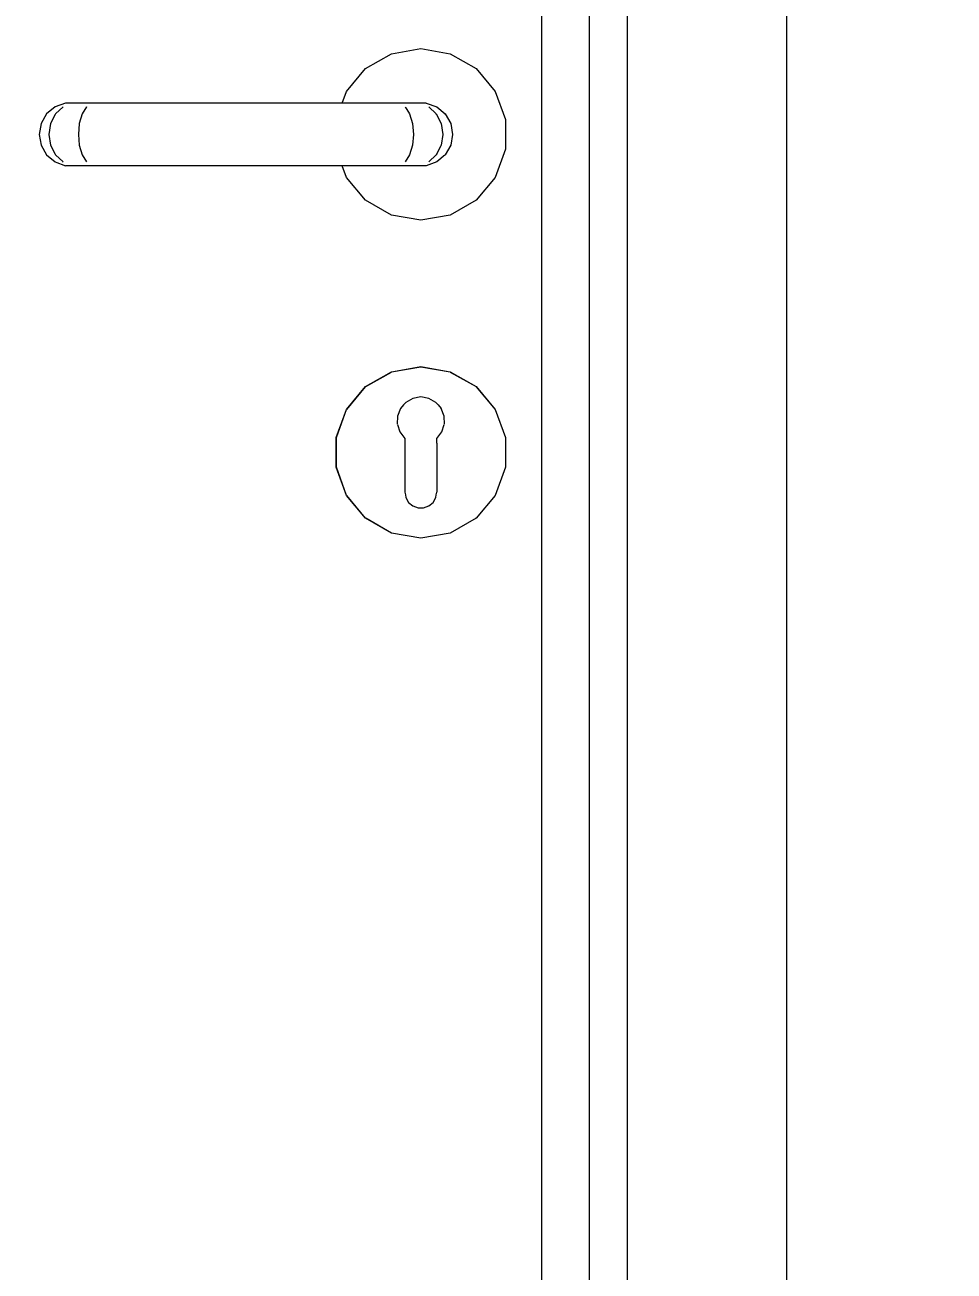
# Model space of a CAD drawing. Header units: millimetres. Extents: x -15634 to 67596, y -3027 to 55843.
# Drawn here: x 31941.9 to 32234, y 41838.2 to 42230 of the extents above; entities that cross this region are included whole.
import ezdxf

# ---------------------------------------------------------------- set-up
doc = ezdxf.new("R2010")
doc.units = ezdxf.units.MM
doc.header["$MEASUREMENT"] = 0
doc.set_wipeout_variables(frame=1)
doc.linetypes.add('Wipeout_Contour', pattern=[1000, 0, -1000])
doc.layers.add('Dimensioning - General', color=7, linetype='Continuous')
doc.layers.add('Structural - Bearing', color=7, linetype='Continuous')
for name, color, linetype, lineweight, true_color in [('Dimensioning - General_Pen_No__61', 7, 'Continuous', 20, 0x6a6a6a), ('Dimensioning - General_Pen_No__88', 7, 'Continuous', 20, 0xfd4435), ('Structural - Bearing_Pen_No__82', 7, 'Continuous', 20, 0xaaaaaa)]:
    doc.layers.add(name, color=color, linetype=linetype, lineweight=lineweight, true_color=true_color)
doc.styles.add('GENERATED_STYLE_6', font='calibril.ttf')
doc.dimstyles.new('GENERATED_STYLE__3', dxfattribs={"dimtxt": 195.999997, "dimasz": 106.4, "dimexe": 0.18, "dimexo": 0.0625, "dimgap": 0.09, "dimtad": 1, "dimdec": 0, "dimlfac": 0.1, "dimzin": 0, "dimdsep": 46, "dimtxsty": 'GENERATED_STYLE_6', "dimblk": 'ARROWHEAD_2', "dimblk1": 'ARROWHEAD_2', "dimblk2": 'ARROWHEAD_2', "dimcen": 0.09, "dimse1": 1, "dimse2": 1, "dimclrd": 256, "dimclre": 256, "dimclrt": 256, "dimadec": 0, "dimazin": 0, "dimtfac": 1, "dimtdec": 4, "dimtmove": 0, "dimatfit": 3, "dimfxl": 1, "dimtolj": 1, "dimtzin": 0, "dimarcsym": 0})

# ---------------------------------------------------------------- blocks, each defined once
blk = doc.blocks.new('*D159')
at = {"layer": 'Dimensioning - General_Pen_No__61', "color": 251, "linetype": 'Continuous', "lineweight": 20, "true_color": 0x6a6a6a, "transparency": 16777216}
for p, q in [((34964.93, 43836.02), (35104.93, 43755.19)), ((35139.93, 43795.6), (34929.93, 43795.6)), ((35034.93, 41095.6), (35034.93, 43795.6)), ((34964.93, 41136.02), (35104.93, 41055.19)), ((35139.93, 41095.6), (34929.93, 41095.6))]:
    blk.add_line(p, q, dxfattribs=at)
at = {"layer": 'Dimensioning - General_Pen_No__88', "color": 20, "lineweight": 20, "true_color": 0xfd4435, "transparency": 16777216, "char_height": 196, "attachment_point": 7, "rotation": 90, "style": 'GENERATED_STYLE_6'}
for s, insert in [('\\A1;{\\pql;\\fCalibri Light|b0|i0|c0|p34;20}', (34995.73, 43437.36)), ('\\A1;{\\pql;\\fCalibri Light|b0|i0|c0|p34;270}', (34995.73, 42207.27))]:
    blk.add_mtext(s, dxfattribs=dict(at, insert=insert))
blk = doc.blocks.new('ARROWHEAD_2')
at = {"color": 0, "linetype": 'Continuous', "lineweight": 0}
for p, q in [((-0.3781, -0.655), (0.3781, 0.655)), ((0, 0), (-1, 0))]:
    blk.add_line(p, q, dxfattribs=at)
blk = doc.blocks.new('*D207')
at = {"layer": 'Dimensioning - General_Pen_No__61', "color": 251, "linetype": 'Continuous', "lineweight": 20, "true_color": 0x6a6a6a, "transparency": 16777216}
for p, q in [((35514.93, 43836.02), (35654.93, 43755.19)), ((35689.93, 43795.6), (35479.93, 43795.6)), ((35584.93, 41095.6), (35584.93, 43795.6)), ((35514.93, 41136.02), (35654.93, 41055.19)), ((35689.93, 41095.6), (35479.93, 41095.6))]:
    blk.add_line(p, q, dxfattribs=at)
at = {"layer": 'Dimensioning - General_Pen_No__88', "color": 20, "lineweight": 20, "true_color": 0xfd4435, "transparency": 16777216, "char_height": 196, "attachment_point": 7, "rotation": 90, "style": 'GENERATED_STYLE_6'}
for s, insert in [('\\A1;{\\pql;\\fCalibri Light|b0|i0|c0|p34;20}', (35545.73, 43437.36)), ('\\A1;{\\pql;\\fCalibri Light|b0|i0|c0|p34;270}', (35545.73, 42207.27))]:
    blk.add_mtext(s, dxfattribs=dict(at, insert=insert))
blk = doc.blocks.new('*D230')
at = {"layer": 'Dimensioning - General_Pen_No__61', "color": 251, "linetype": 'Continuous', "lineweight": 20, "true_color": 0x6a6a6a, "transparency": 16777216}
for p, q in [((36064.93, 44036.02), (36204.93, 43955.19)), ((36239.93, 43995.6), (36029.93, 43995.6)), ((36134.93, 41095.6), (36134.93, 43995.6)), ((36064.93, 41136.02), (36204.93, 41055.19)), ((36239.93, 41095.6), (36029.93, 41095.6))]:
    blk.add_line(p, q, dxfattribs=at)
at = {"layer": 'Dimensioning - General_Pen_No__88', "color": 20, "lineweight": 20, "true_color": 0xfd4435, "transparency": 16777216, "insert": (36095.73, 42307.27), "char_height": 196, "attachment_point": 7, "rotation": 90, "style": 'GENERATED_STYLE_6'}
blk.add_mtext('\\A1;{\\pql;\\fCalibri Light|b0|i0|c0|p34;290}', dxfattribs=at)

msp = doc.modelspace()

# ---------------------------------------------------------------- wipeouts: each hides what was drawn before it
at = {"color": 254, "linetype": 'Wipeout_Contour', "lineweight": 0, "ltscale": 212276.197209}
msp.add_wipeout([(32119.37, 41195.6), (32131.37, 41195.6), (32131.37, 43282.6), (32119.37, 43270.6)], dxfattribs=at).dxf.layer = 'Structural - Bearing'
at = {"color": 254, "linetype": 'Wipeout_Contour', "lineweight": 0, "ltscale": 1430965.669737746}
msp.add_wipeout([(32042.98, 42209.1), (32041.66, 42205.45), (32068.1, 42205.45), (32071.37, 42204.26), (32074.03, 42202.03), (32075.76, 42199.02), (32076.37, 42195.6), (32075.76, 42192.18), (32074.03, 42189.18), (32071.37, 42186.94), (32068.1, 42185.76), (32041.66, 42185.76), (32042.98, 42182.1), (32049.01, 42174.92), (32057.13, 42170.23), (32066.37, 42168.6), (32075.6, 42170.23), (32083.72, 42174.92), (32089.75, 42182.1), (32092.96, 42190.92), (32092.96, 42200.29), (32089.75, 42209.1), (32083.72, 42216.29), (32075.6, 42220.98), (32066.37, 42222.6), (32057.13, 42220.98), (32049.01, 42216.29)], dxfattribs=at).dxf.layer = 'Structural - Bearing'
at = {"color": 254, "linetype": 'Wipeout_Contour', "lineweight": 0, "ltscale": 370468.582258}
msp.add_wipeout([(32059.95, 42109.39), (32060.93, 42110.53), (32057.17, 42120.88), (32049.08, 42116.21), (32059, 42104.39), (32058.98, 42104.44), (32059.04, 42107)], dxfattribs=at).dxf.layer = 'Structural - Bearing'
at = {"color": 254, "linetype": 'Wipeout_Contour', "lineweight": 0, "ltscale": 264501.407931}
msp.add_wipeout([(32057.17, 42070.33), (32061.51, 42082.27), (32061.37, 42083.1), (32061.37, 42089.65), (32049.08, 42075)], dxfattribs=at).dxf.layer = 'Structural - Bearing'

# ---------------------------------------------------------------- next in the draw order: linework, layer by layer
at = {"layer": 'Structural - Bearing_Pen_No__82', "color": 253, "linetype": 'Continuous', "lineweight": 20, "true_color": 0xaaaaaa}
for p, q in [((32049.01, 42216.29), (32057.13, 42220.98)), ((32057.13, 42220.98), (32066.37, 42222.6)), ((32066.37, 42222.6), (32075.6, 42220.98)), ((32075.6, 42220.98), (32083.72, 42216.29)), ((32042.98, 42209.1), (32049.01, 42216.29)), ((32083.72, 42216.29), (32089.75, 42209.1)), ((32089.75, 42209.1), (32092.96, 42200.29)), ((32092.96, 42200.29), (32092.96, 42190.92)), ((32092.96, 42190.92), (32089.75, 42182.1)), ((32049.01, 42174.92), (32042.98, 42182.1)), ((32089.75, 42182.1), (32083.72, 42174.92)), ((32057.13, 42170.23), (32049.01, 42174.92)), ((32083.72, 42174.92), (32075.6, 42170.23)), ((32066.37, 42168.6), (32057.13, 42170.23)), ((32075.6, 42170.23), (32066.37, 42168.6))]:
    msp.add_line(p, q, dxfattribs=at)

# ---------------------------------------------------------------- next in the draw order: wipeouts: each hides what was drawn before it
at = {"color": 254, "linetype": 'Wipeout_Contour', "lineweight": 0, "ltscale": 212401.06671}
msp.add_wipeout([(32181.37, 41195.6), (32181.37, 43332.6), (32131.37, 43282.6), (32131.37, 41195.6)], dxfattribs=at).dxf.layer = 'Structural - Bearing'
at = {"color": 254, "linetype": 'Wipeout_Contour', "lineweight": 0, "ltscale": 212209.784393}
msp.add_wipeout([(32104.37, 43255.6), (32104.37, 41195.6), (32119.37, 41195.6), (32119.37, 43255.6)], dxfattribs=at).dxf.layer = 'Structural - Bearing'
at = {"color": 254, "linetype": 'Wipeout_Contour', "lineweight": 0, "ltscale": 212024.277283}
msp.add_wipeout([(32065.91, 42205.45), (32068.84, 42204.26), (32071.37, 42204.26), (32068.1, 42205.45)], dxfattribs=at).dxf.layer = 'Structural - Bearing'
at = {"color": 254, "linetype": 'Wipeout_Contour', "lineweight": 0, "ltscale": 212003.861927}
msp.add_wipeout([(32073.32, 42195.6), (32072.78, 42192.18), (32075.76, 42192.18), (32076.37, 42195.6)], dxfattribs=at).dxf.layer = 'Structural - Bearing'
at = {"color": 254, "linetype": 'Wipeout_Contour', "lineweight": 0, "ltscale": 317511.285546}
msp.add_wipeout([(32059.79, 42102.02), (32059, 42104.39), (32049.08, 42116.21), (32043.07, 42109.05), (32061.37, 42098.49), (32061.37, 42100)], dxfattribs=at).dxf.layer = 'Structural - Bearing'
at = {"color": 254, "linetype": 'Wipeout_Contour', "lineweight": 0, "ltscale": 211606.33702}
msp.add_wipeout([(32061.37, 42089.65), (32061.37, 42092.72), (32043.07, 42082.15), (32049.08, 42075)], dxfattribs=at).dxf.layer = 'Structural - Bearing'

# ---------------------------------------------------------------- next in the draw order: linework, layer by layer
at = {"layer": 'Structural - Bearing_Pen_No__82', "color": 253, "linetype": 'Continuous', "lineweight": 20, "true_color": 0xaaaaaa}
for p, q in [((32181.37, 43332.6), (32181.37, 41195.6)), ((32131.37, 41195.6), (32131.37, 43282.6)), ((32119.37, 41195.6), (32119.37, 43270.6)), ((32104.37, 41195.6), (32104.37, 43255.6))]:
    msp.add_line(p, q, dxfattribs=at)

# ---------------------------------------------------------------- next in the draw order: wipeouts: each hides what was drawn before it
at = {"color": 254, "linetype": 'Wipeout_Contour', "lineweight": 0, "ltscale": 212025.623128}
msp.add_wipeout([(32068.84, 42204.26), (32071.23, 42202.03), (32074.03, 42202.03), (32071.37, 42204.26)], dxfattribs=at).dxf.layer = 'Structural - Bearing'
at = {"color": 254, "linetype": 'Wipeout_Contour', "lineweight": 0, "ltscale": 211990.955727}
msp.add_wipeout([(32072.78, 42192.18), (32071.23, 42189.18), (32074.03, 42189.18), (32075.76, 42192.18)], dxfattribs=at).dxf.layer = 'Structural - Bearing'
at = {"color": 254, "linetype": 'Wipeout_Contour', "lineweight": 0, "ltscale": 211712.122905}
msp.add_wipeout([(32049.01, 42116.29), (32049.08, 42116.21), (32057.17, 42120.88), (32057.13, 42120.98)], dxfattribs=at).dxf.layer = 'Structural - Bearing'

# ---------------------------------------------------------------- next in the draw order: wipeouts: each hides what was drawn before it
at = {"color": 254, "linetype": 'Wipeout_Contour', "lineweight": 0, "ltscale": 212013.28208}
msp.add_wipeout([(32059.77, 42205.45), (32061.46, 42204.26), (32068.84, 42204.26), (32065.91, 42205.45)], dxfattribs=at).dxf.layer = 'Structural - Bearing'
at = {"color": 254, "linetype": 'Wipeout_Contour', "lineweight": 0, "ltscale": 212022.316759}
msp.add_wipeout([(32071.23, 42202.03), (32072.78, 42199.02), (32075.76, 42199.02), (32074.03, 42202.03)], dxfattribs=at).dxf.layer = 'Structural - Bearing'
at = {"color": 254, "linetype": 'Wipeout_Contour', "lineweight": 0, "ltscale": 211977.574131}
msp.add_wipeout([(32068.84, 42186.94), (32071.37, 42186.94), (32074.03, 42189.18), (32071.23, 42189.18)], dxfattribs=at).dxf.layer = 'Structural - Bearing'
at = {"color": 254, "linetype": 'Wipeout_Contour', "lineweight": 0, "ltscale": 317585.785523}
msp.add_wipeout([(32061.62, 42111.33), (32063.85, 42112.59), (32066.37, 42113.03), (32066.37, 42122.5), (32057.17, 42120.88), (32060.93, 42110.53)], dxfattribs=at).dxf.layer = 'Structural - Bearing'

# ---------------------------------------------------------------- next in the draw order: wipeouts: each hides what was drawn before it
at = {"color": 254, "linetype": 'Wipeout_Contour', "lineweight": 0, "ltscale": 212012.883698}
msp.add_wipeout([(32068.84, 42204.26), (32061.46, 42204.26), (32062.83, 42202.03), (32071.23, 42202.03)], dxfattribs=at).dxf.layer = 'Structural - Bearing'
at = {"color": 254, "linetype": 'Wipeout_Contour', "lineweight": 0, "ltscale": 212014.753366}
msp.add_wipeout([(32075.76, 42199.02), (32072.78, 42199.02), (32073.32, 42195.6), (32076.37, 42195.6)], dxfattribs=at).dxf.layer = 'Structural - Bearing'
at = {"color": 254, "linetype": 'Wipeout_Contour', "lineweight": 0, "ltscale": 211965.334632}
msp.add_wipeout([(32068.84, 42186.94), (32065.91, 42185.76), (32068.1, 42185.76), (32071.37, 42186.94)], dxfattribs=at).dxf.layer = 'Structural - Bearing'
at = {"color": 254, "linetype": 'Wipeout_Contour', "lineweight": 0, "ltscale": 211743.140727}
msp.add_wipeout([(32057.13, 42120.98), (32057.17, 42120.88), (32066.37, 42122.5), (32066.37, 42122.6)], dxfattribs=at).dxf.layer = 'Structural - Bearing'
at = {"color": 254, "linetype": 'Wipeout_Contour', "lineweight": 0, "ltscale": 211651.811194}
msp.add_wipeout([(32061.37, 42096.49), (32061.37, 42098.49), (32043.07, 42109.05), (32039.88, 42100.28)], dxfattribs=at).dxf.layer = 'Structural - Bearing'

# ---------------------------------------------------------------- next in the draw order: linework, layer by layer
at = {"layer": 'Structural - Bearing_Pen_No__82', "color": 253, "linetype": 'Continuous', "lineweight": 20, "true_color": 0xaaaaaa}
for p, q in [((32068.1, 42205.45), (32065.91, 42205.45)), ((32068.1, 42205.45), (32071.37, 42204.26)), ((32075.76, 42199.02), (32076.37, 42195.6)), ((32076.37, 42195.6), (32075.76, 42192.18))]:
    msp.add_line(p, q, dxfattribs=at)

# ---------------------------------------------------------------- next in the draw order: wipeouts: each hides what was drawn before it
at = {"color": 254, "linetype": 'Wipeout_Contour', "lineweight": 0, "ltscale": 211994.444401}
msp.add_wipeout([(32059.77, 42205.45), (32051.6, 42205.45), (32052.03, 42204.26), (32061.46, 42204.26)], dxfattribs=at).dxf.layer = 'Structural - Bearing'
at = {"color": 254, "linetype": 'Wipeout_Contour', "lineweight": 0, "ltscale": 212008.278903}
msp.add_wipeout([(32071.23, 42202.03), (32062.83, 42202.03), (32063.73, 42199.02), (32072.78, 42199.02)], dxfattribs=at).dxf.layer = 'Structural - Bearing'
at = {"color": 254, "linetype": 'Wipeout_Contour', "lineweight": 0, "ltscale": 211989.127383}
msp.add_wipeout([(32064.04, 42195.6), (32063.73, 42192.18), (32072.78, 42192.18), (32073.32, 42195.6)], dxfattribs=at).dxf.layer = 'Structural - Bearing'
at = {"color": 254, "linetype": 'Wipeout_Contour', "lineweight": 0, "ltscale": 317613.069398}
msp.add_wipeout([(32068.89, 42112.59), (32071.11, 42111.33), (32071.8, 42110.53), (32075.57, 42120.88), (32066.37, 42122.5), (32066.37, 42113.03)], dxfattribs=at).dxf.layer = 'Structural - Bearing'
at = {"color": 254, "linetype": 'Wipeout_Contour', "lineweight": 0, "ltscale": 211676.159175}
msp.add_wipeout([(32042.98, 42109.1), (32043.07, 42109.05), (32049.08, 42116.21), (32049.01, 42116.29)], dxfattribs=at).dxf.layer = 'Structural - Bearing'
at = {"color": 254, "linetype": 'Wipeout_Contour', "lineweight": 0, "ltscale": 211617.834666}
msp.add_wipeout([(32061.37, 42092.72), (32061.37, 42094.72), (32039.88, 42090.93), (32043.07, 42082.15)], dxfattribs=at).dxf.layer = 'Structural - Bearing'

# ---------------------------------------------------------------- next in the draw order: linework, layer by layer
at = {"layer": 'Structural - Bearing_Pen_No__82', "color": 253, "linetype": 'Continuous', "lineweight": 20, "true_color": 0xaaaaaa}
for p, q in [((32068.84, 42204.26), (32071.23, 42202.03)), ((32071.37, 42204.26), (32074.03, 42202.03)), ((32049.01, 42116.29), (32057.13, 42120.98))]:
    msp.add_line(p, q, dxfattribs=at)

# ---------------------------------------------------------------- next in the draw order: wipeouts: each hides what was drawn before it
at = {"color": 254, "linetype": 'Wipeout_Contour', "lineweight": 0, "ltscale": 211991.304046}
msp.add_wipeout([(32061.46, 42204.26), (32052.03, 42204.26), (32052.38, 42202.03), (32062.83, 42202.03)], dxfattribs=at).dxf.layer = 'Structural - Bearing'
at = {"color": 254, "linetype": 'Wipeout_Contour', "lineweight": 0, "ltscale": 212000.019572}
msp.add_wipeout([(32072.78, 42199.02), (32063.73, 42199.02), (32064.04, 42195.6), (32073.32, 42195.6)], dxfattribs=at).dxf.layer = 'Structural - Bearing'
at = {"color": 254, "linetype": 'Wipeout_Contour', "lineweight": 0, "ltscale": 211976.915812}
msp.add_wipeout([(32063.73, 42192.18), (32062.83, 42189.18), (32071.23, 42189.18), (32072.78, 42192.18)], dxfattribs=at).dxf.layer = 'Structural - Bearing'
at = {"color": 254, "linetype": 'Wipeout_Contour', "lineweight": 0, "ltscale": 211765.478515}
msp.add_wipeout([(32066.37, 42122.6), (32066.37, 42122.5), (32075.57, 42120.88), (32075.6, 42120.98)], dxfattribs=at).dxf.layer = 'Structural - Bearing'
at = {"color": 254, "linetype": 'Wipeout_Contour', "lineweight": 0, "ltscale": 211632.977145}
msp.add_wipeout([(32061.37, 42094.72), (32061.37, 42096.49), (32039.88, 42100.28), (32039.88, 42090.93)], dxfattribs=at).dxf.layer = 'Structural - Bearing'
at = {"color": 254, "linetype": 'Wipeout_Contour', "lineweight": 0, "ltscale": 423209.617031}
msp.add_wipeout([(32061.67, 42081.39), (32061.51, 42082.27), (32057.17, 42070.33), (32066.37, 42068.7), (32066.37, 42078.18), (32065.5, 42078.18), (32063.87, 42078.77), (32062.54, 42079.89)], dxfattribs=at).dxf.layer = 'Structural - Bearing'

# ---------------------------------------------------------------- next in the draw order: linework, layer by layer
at = {"layer": 'Structural - Bearing_Pen_No__82', "color": 253, "linetype": 'Continuous', "lineweight": 20, "true_color": 0xaaaaaa}
for p, q in [((32065.91, 42205.45), (32059.77, 42205.45)), ((32071.23, 42202.03), (32072.78, 42199.02)), ((32074.03, 42202.03), (32075.76, 42199.02)), ((32072.78, 42199.02), (32073.32, 42195.6)), ((32073.32, 42195.6), (32072.78, 42192.18)), ((32075.76, 42192.18), (32074.03, 42189.18)), ((32057.13, 42120.98), (32066.37, 42122.6))]:
    msp.add_line(p, q, dxfattribs=at)

# ---------------------------------------------------------------- next in the draw order: wipeouts: each hides what was drawn before it
at = {"color": 254, "linetype": 'Wipeout_Contour', "lineweight": 0, "ltscale": 211885.958973}
msp.add_wipeout([(32051.6, 42205.45), (31971.14, 42205.45), (31970.71, 42204.26), (32052.03, 42204.26)], dxfattribs=at).dxf.layer = 'Structural - Bearing'
at = {"color": 254, "linetype": 'Wipeout_Contour', "lineweight": 0, "ltscale": 211984.663898}
msp.add_wipeout([(32062.83, 42202.03), (32052.38, 42202.03), (32052.6, 42199.02), (32063.73, 42199.02)], dxfattribs=at).dxf.layer = 'Structural - Bearing'
at = {"color": 254, "linetype": 'Wipeout_Contour', "lineweight": 0, "ltscale": 211964.429228}
msp.add_wipeout([(32064.04, 42195.6), (32052.68, 42195.6), (32052.6, 42192.18), (32063.73, 42192.18)], dxfattribs=at).dxf.layer = 'Structural - Bearing'
at = {"color": 254, "linetype": 'Wipeout_Contour', "lineweight": 0, "ltscale": 211964.831834}
msp.add_wipeout([(32062.83, 42189.18), (32061.46, 42186.94), (32068.84, 42186.94), (32071.23, 42189.18)], dxfattribs=at).dxf.layer = 'Structural - Bearing'
at = {"color": 254, "linetype": 'Wipeout_Contour', "lineweight": 0, "ltscale": 370543.75328}
msp.add_wipeout([(32072.78, 42109.39), (32073.7, 42107), (32073.76, 42104.44), (32073.74, 42104.39), (32083.66, 42116.21), (32075.57, 42120.88), (32071.8, 42110.53)], dxfattribs=at).dxf.layer = 'Structural - Bearing'
at = {"color": 254, "linetype": 'Wipeout_Contour', "lineweight": 0, "ltscale": 211639.585921}
msp.add_wipeout([(32039.78, 42100.29), (32039.88, 42100.28), (32043.07, 42109.05), (32042.98, 42109.1)], dxfattribs=at).dxf.layer = 'Structural - Bearing'
at = {"color": 254, "linetype": 'Wipeout_Contour', "lineweight": 0, "ltscale": 423242.505496}
msp.add_wipeout([(32067.24, 42078.18), (32066.37, 42078.18), (32066.37, 42068.7), (32075.57, 42070.33), (32071.22, 42082.27), (32071.07, 42081.39), (32070.2, 42079.89), (32068.87, 42078.77)], dxfattribs=at).dxf.layer = 'Structural - Bearing'
at = {"color": 254, "linetype": 'Wipeout_Contour', "lineweight": 0, "ltscale": 211565.833552}
msp.add_wipeout([(32057.13, 42070.23), (32057.17, 42070.33), (32049.08, 42075), (32049.01, 42074.92)], dxfattribs=at).dxf.layer = 'Structural - Bearing'

# ---------------------------------------------------------------- next in the draw order: linework, layer by layer
at = {"layer": 'Structural - Bearing_Pen_No__82', "color": 253, "linetype": 'Continuous', "lineweight": 20, "true_color": 0xaaaaaa}
for p, q in [((32061.46, 42204.26), (32062.83, 42202.03)), ((32072.78, 42192.18), (32071.23, 42189.18)), ((32074.03, 42189.18), (32071.37, 42186.94)), ((32042.98, 42109.1), (32049.01, 42116.29))]:
    msp.add_line(p, q, dxfattribs=at)

# ---------------------------------------------------------------- next in the draw order: wipeouts: each hides what was drawn before it
at = {"color": 254, "linetype": 'Wipeout_Contour', "lineweight": 0, "ltscale": 211880.509699}
msp.add_wipeout([(32052.03, 42204.26), (31970.71, 42204.26), (31970.36, 42202.03), (32052.38, 42202.03)], dxfattribs=at).dxf.layer = 'Structural - Bearing'
at = {"color": 254, "linetype": 'Wipeout_Contour', "lineweight": 0, "ltscale": 211975.322672}
msp.add_wipeout([(32063.73, 42199.02), (32052.6, 42199.02), (32052.68, 42195.6), (32064.04, 42195.6)], dxfattribs=at).dxf.layer = 'Structural - Bearing'
at = {"color": 254, "linetype": 'Wipeout_Contour', "lineweight": 0, "ltscale": 211953.297348}
msp.add_wipeout([(32063.73, 42192.18), (32052.6, 42192.18), (32052.38, 42189.18), (32062.83, 42189.18)], dxfattribs=at).dxf.layer = 'Structural - Bearing'
at = {"color": 254, "linetype": 'Wipeout_Contour', "lineweight": 0, "ltscale": 211954.336383}
msp.add_wipeout([(32061.46, 42186.94), (32059.77, 42185.76), (32065.91, 42185.76), (32068.84, 42186.94)], dxfattribs=at).dxf.layer = 'Structural - Bearing'
at = {"color": 254, "linetype": 'Wipeout_Contour', "lineweight": 0, "ltscale": 211776.436532}
msp.add_wipeout([(32075.6, 42120.98), (32075.57, 42120.88), (32083.66, 42116.21), (32083.72, 42116.29)], dxfattribs=at).dxf.layer = 'Structural - Bearing'
at = {"color": 254, "linetype": 'Wipeout_Contour', "lineweight": 0, "ltscale": 264552.894009}
msp.add_wipeout([(32083.66, 42075), (32071.37, 42089.65), (32071.37, 42083.1), (32071.22, 42082.27), (32075.57, 42070.33)], dxfattribs=at).dxf.layer = 'Structural - Bearing'
at = {"color": 254, "linetype": 'Wipeout_Contour', "lineweight": 0, "ltscale": 211567.572276}
msp.add_wipeout([(32049.01, 42074.92), (32049.08, 42075), (32043.07, 42082.15), (32042.98, 42082.1)], dxfattribs=at).dxf.layer = 'Structural - Bearing'
at = {"color": 254, "linetype": 'Wipeout_Contour', "lineweight": 0, "ltscale": 211576.801581}
msp.add_wipeout([(32066.37, 42068.6), (32066.37, 42068.7), (32057.17, 42070.33), (32057.13, 42070.23)], dxfattribs=at).dxf.layer = 'Structural - Bearing'

# ---------------------------------------------------------------- next in the draw order: linework, layer by layer
at = {"layer": 'Structural - Bearing_Pen_No__82', "color": 253, "linetype": 'Continuous', "lineweight": 20, "true_color": 0xaaaaaa}
for p, q in [((32041.66, 42205.45), (32042.98, 42209.1)), ((32059.77, 42205.45), (32051.6, 42205.45)), ((32062.83, 42202.03), (32063.73, 42199.02)), ((32063.73, 42199.02), (32064.04, 42195.6)), ((32064.04, 42195.6), (32063.73, 42192.18)), ((32071.23, 42189.18), (32068.84, 42186.94)), ((32068.1, 42185.76), (32065.91, 42185.76)), ((32071.37, 42186.94), (32068.1, 42185.76)), ((32066.37, 42122.6), (32075.6, 42120.98)), ((32057.13, 42070.23), (32049.01, 42074.92))]:
    msp.add_line(p, q, dxfattribs=at)

# ---------------------------------------------------------------- next in the draw order: wipeouts: each hides what was drawn before it
at = {"color": 254, "linetype": 'Wipeout_Contour', "lineweight": 0, "ltscale": 211777.493927}
msp.add_wipeout([(31971.14, 42205.45), (31962.97, 42205.45), (31961.28, 42204.26), (31970.71, 42204.26)], dxfattribs=at).dxf.layer = 'Structural - Bearing'
at = {"color": 254, "linetype": 'Wipeout_Contour', "lineweight": 0, "ltscale": 211872.160496}
msp.add_wipeout([(32052.38, 42202.03), (31970.36, 42202.03), (31970.13, 42199.02), (32052.6, 42199.02)], dxfattribs=at).dxf.layer = 'Structural - Bearing'
at = {"color": 254, "linetype": 'Wipeout_Contour', "lineweight": 0, "ltscale": 211851.019283}
msp.add_wipeout([(32052.68, 42195.6), (31970.05, 42195.6), (31970.13, 42192.18), (32052.6, 42192.18)], dxfattribs=at).dxf.layer = 'Structural - Bearing'
at = {"color": 254, "linetype": 'Wipeout_Contour', "lineweight": 0, "ltscale": 211943.247328}
msp.add_wipeout([(32062.83, 42189.18), (32052.38, 42189.18), (32052.03, 42186.94), (32061.46, 42186.94)], dxfattribs=at).dxf.layer = 'Structural - Bearing'
at = {"color": 254, "linetype": 'Wipeout_Contour', "lineweight": 0, "ltscale": 317590.833866}
msp.add_wipeout([(32072.95, 42102.02), (32071.37, 42100), (32071.37, 42098.49), (32089.66, 42109.05), (32083.66, 42116.21), (32073.74, 42104.39)], dxfattribs=at).dxf.layer = 'Structural - Bearing'
at = {"color": 254, "linetype": 'Wipeout_Contour', "lineweight": 0, "ltscale": 211581.807844}
msp.add_wipeout([(32042.98, 42082.1), (32043.07, 42082.15), (32039.88, 42090.93), (32039.78, 42090.92)], dxfattribs=at).dxf.layer = 'Structural - Bearing'
at = {"color": 254, "linetype": 'Wipeout_Contour', "lineweight": 0, "ltscale": 211599.156416}
msp.add_wipeout([(32075.6, 42070.23), (32075.57, 42070.33), (32066.37, 42068.7), (32066.37, 42068.6)], dxfattribs=at).dxf.layer = 'Structural - Bearing'

# ---------------------------------------------------------------- next in the draw order: linework, layer by layer
at = {"layer": 'Structural - Bearing_Pen_No__82', "color": 253, "linetype": 'Continuous', "lineweight": 20, "true_color": 0xaaaaaa}
for p, q in [((32063.73, 42192.18), (32062.83, 42189.18)), ((32049.01, 42074.92), (32042.98, 42082.1)), ((32066.37, 42068.6), (32057.13, 42070.23))]:
    msp.add_line(p, q, dxfattribs=at)

# ---------------------------------------------------------------- next in the draw order: wipeouts: each hides what was drawn before it
at = {"color": 254, "linetype": 'Wipeout_Contour', "lineweight": 0, "ltscale": 211769.738606}
msp.add_wipeout([(31970.71, 42204.26), (31961.28, 42204.26), (31959.9, 42202.03), (31970.36, 42202.03)], dxfattribs=at).dxf.layer = 'Structural - Bearing'
at = {"color": 254, "linetype": 'Wipeout_Contour', "lineweight": 0, "ltscale": 211861.918549}
msp.add_wipeout([(32052.6, 42199.02), (31970.13, 42199.02), (31970.05, 42195.6), (32052.68, 42195.6)], dxfattribs=at).dxf.layer = 'Structural - Bearing'
at = {"color": 254, "linetype": 'Wipeout_Contour', "lineweight": 0, "ltscale": 211840.777311}
msp.add_wipeout([(32052.6, 42192.18), (31970.13, 42192.18), (31970.36, 42189.18), (32052.38, 42189.18)], dxfattribs=at).dxf.layer = 'Structural - Bearing'
at = {"color": 254, "linetype": 'Wipeout_Contour', "lineweight": 0, "ltscale": 211935.493489}
msp.add_wipeout([(32061.46, 42186.94), (32052.03, 42186.94), (32051.6, 42185.76), (32059.77, 42185.76)], dxfattribs=at).dxf.layer = 'Structural - Bearing'
at = {"color": 254, "linetype": 'Wipeout_Contour', "lineweight": 0, "ltscale": 211774.699472}
msp.add_wipeout([(32083.72, 42116.29), (32083.66, 42116.21), (32089.66, 42109.05), (32089.75, 42109.1)], dxfattribs=at).dxf.layer = 'Structural - Bearing'
at = {"color": 254, "linetype": 'Wipeout_Contour', "lineweight": 0, "ltscale": 211606.820171}
msp.add_wipeout([(32039.78, 42090.92), (32039.88, 42090.93), (32039.88, 42100.28), (32039.78, 42100.29)], dxfattribs=at).dxf.layer = 'Structural - Bearing'

# ---------------------------------------------------------------- next in the draw order: linework, layer by layer
at = {"layer": 'Structural - Bearing_Pen_No__82', "color": 253, "linetype": 'Continuous', "lineweight": 20, "true_color": 0xaaaaaa}
for p, q in [((32051.6, 42205.45), (31971.14, 42205.45)), ((32062.83, 42189.18), (32061.46, 42186.94)), ((32065.91, 42185.76), (32059.77, 42185.76)), ((32075.6, 42120.98), (32083.72, 42116.29)), ((32039.78, 42100.29), (32042.98, 42109.1)), ((32039.78, 42090.92), (32039.78, 42100.29)), ((32042.98, 42082.1), (32039.78, 42090.92))]:
    msp.add_line(p, q, dxfattribs=at)

# ---------------------------------------------------------------- next in the draw order: wipeouts: each hides what was drawn before it
at = {"color": 254, "linetype": 'Wipeout_Contour', "lineweight": 0, "ltscale": 211758.692357}
msp.add_wipeout([(31956.82, 42205.45), (31953.89, 42204.26), (31961.28, 42204.26), (31962.97, 42205.45)], dxfattribs=at).dxf.layer = 'Structural - Bearing'
at = {"color": 254, "linetype": 'Wipeout_Contour', "lineweight": 0, "ltscale": 211759.68253}
msp.add_wipeout([(31970.36, 42202.03), (31959.9, 42202.03), (31959, 42199.02), (31970.13, 42199.02)], dxfattribs=at).dxf.layer = 'Structural - Bearing'
at = {"color": 254, "linetype": 'Wipeout_Contour', "lineweight": 0, "ltscale": 211737.635935}
msp.add_wipeout([(31970.05, 42195.6), (31958.69, 42195.6), (31959, 42192.18), (31970.13, 42192.18)], dxfattribs=at).dxf.layer = 'Structural - Bearing'
at = {"color": 254, "linetype": 'Wipeout_Contour', "lineweight": 0, "ltscale": 211832.42787}
msp.add_wipeout([(32052.38, 42189.18), (31970.36, 42189.18), (31970.71, 42186.94), (32052.03, 42186.94)], dxfattribs=at).dxf.layer = 'Structural - Bearing'
at = {"color": 254, "linetype": 'Wipeout_Contour', "lineweight": 0, "ltscale": 211724.441462}
msp.add_wipeout([(32071.37, 42098.49), (32071.37, 42096.49), (32092.86, 42100.28), (32089.66, 42109.05)], dxfattribs=at).dxf.layer = 'Structural - Bearing'

# ---------------------------------------------------------------- next in the draw order: wipeouts: each hides what was drawn before it
at = {"color": 254, "linetype": 'Wipeout_Contour', "lineweight": 0, "ltscale": 211748.201589}
msp.add_wipeout([(31951.51, 42202.03), (31959.9, 42202.03), (31961.28, 42204.26), (31953.89, 42204.26)], dxfattribs=at).dxf.layer = 'Structural - Bearing'
at = {"color": 254, "linetype": 'Wipeout_Contour', "lineweight": 0, "ltscale": 211748.541022}
msp.add_wipeout([(31970.13, 42199.02), (31959, 42199.02), (31958.69, 42195.6), (31970.05, 42195.6)], dxfattribs=at).dxf.layer = 'Structural - Bearing'
at = {"color": 254, "linetype": 'Wipeout_Contour', "lineweight": 0, "ltscale": 211728.28271}
msp.add_wipeout([(31970.13, 42192.18), (31959, 42192.18), (31959.9, 42189.18), (31970.36, 42189.18)], dxfattribs=at).dxf.layer = 'Structural - Bearing'
at = {"color": 254, "linetype": 'Wipeout_Contour', "lineweight": 0, "ltscale": 211826.977878}
msp.add_wipeout([(32052.03, 42186.94), (31970.71, 42186.94), (31971.14, 42185.76), (32051.6, 42185.76)], dxfattribs=at).dxf.layer = 'Structural - Bearing'
at = {"color": 254, "linetype": 'Wipeout_Contour', "lineweight": 0, "ltscale": 211760.476468}
msp.add_wipeout([(32089.75, 42109.1), (32089.66, 42109.05), (32092.86, 42100.28), (32092.96, 42100.29)], dxfattribs=at).dxf.layer = 'Structural - Bearing'

# ---------------------------------------------------------------- next in the draw order: linework, layer by layer
at = {"layer": 'Structural - Bearing_Pen_No__82', "color": 253, "linetype": 'Continuous', "lineweight": 20, "true_color": 0xaaaaaa}
for p, q in [((31971.14, 42205.45), (31962.97, 42205.45)), ((32042.98, 42182.1), (32041.66, 42185.76)), ((32059.77, 42185.76), (32051.6, 42185.76)), ((32083.72, 42116.29), (32089.75, 42109.1))]:
    msp.add_line(p, q, dxfattribs=at)

# ---------------------------------------------------------------- next in the draw order: wipeouts: each hides what was drawn before it
at = {"color": 254, "linetype": 'Wipeout_Contour', "lineweight": 0, "ltscale": 211747.720734}
msp.add_wipeout([(31954.63, 42205.45), (31951.37, 42204.26), (31953.89, 42204.26), (31956.82, 42205.45)], dxfattribs=at).dxf.layer = 'Structural - Bearing'
at = {"color": 254, "linetype": 'Wipeout_Contour', "lineweight": 0, "ltscale": 211736.115204}
msp.add_wipeout([(31949.95, 42199.02), (31959, 42199.02), (31959.9, 42202.03), (31951.51, 42202.03)], dxfattribs=at).dxf.layer = 'Structural - Bearing'
at = {"color": 254, "linetype": 'Wipeout_Contour', "lineweight": 0, "ltscale": 211712.988188}
msp.add_wipeout([(31949.41, 42195.6), (31949.95, 42192.18), (31959, 42192.18), (31958.69, 42195.6)], dxfattribs=at).dxf.layer = 'Structural - Bearing'
at = {"color": 254, "linetype": 'Wipeout_Contour', "lineweight": 0, "ltscale": 211721.631665}
msp.add_wipeout([(31970.36, 42189.18), (31959.9, 42189.18), (31961.28, 42186.94), (31970.71, 42186.94)], dxfattribs=at).dxf.layer = 'Structural - Bearing'
at = {"color": 254, "linetype": 'Wipeout_Contour', "lineweight": 0, "ltscale": 211709.307813}
msp.add_wipeout([(32071.37, 42096.49), (32071.37, 42094.72), (32092.86, 42090.93), (32092.86, 42100.28)], dxfattribs=at).dxf.layer = 'Structural - Bearing'

# ---------------------------------------------------------------- next in the draw order: linework, layer by layer
at = {"layer": 'Structural - Bearing_Pen_No__82', "color": 253, "linetype": 'Continuous', "lineweight": 20, "true_color": 0xaaaaaa}
for p, q in [((31962.97, 42205.45), (31956.82, 42205.45)), ((31961.28, 42204.26), (31959.9, 42202.03))]:
    msp.add_line(p, q, dxfattribs=at)

# ---------------------------------------------------------------- next in the draw order: wipeouts: each hides what was drawn before it
at = {"color": 254, "linetype": 'Wipeout_Contour', "lineweight": 0, "ltscale": 211735.490587}
msp.add_wipeout([(31948.71, 42202.03), (31951.51, 42202.03), (31953.89, 42204.26), (31951.37, 42204.26)], dxfattribs=at).dxf.layer = 'Structural - Bearing'
at = {"color": 254, "linetype": 'Wipeout_Contour', "lineweight": 0, "ltscale": 211723.894531}
msp.add_wipeout([(31949.95, 42199.02), (31949.41, 42195.6), (31958.69, 42195.6), (31959, 42199.02)], dxfattribs=at).dxf.layer = 'Structural - Bearing'
at = {"color": 254, "linetype": 'Wipeout_Contour', "lineweight": 0, "ltscale": 211704.711923}
msp.add_wipeout([(31949.95, 42192.18), (31951.51, 42189.18), (31959.9, 42189.18), (31959, 42192.18)], dxfattribs=at).dxf.layer = 'Structural - Bearing'
at = {"color": 254, "linetype": 'Wipeout_Contour', "lineweight": 0, "ltscale": 211718.482649}
msp.add_wipeout([(31970.71, 42186.94), (31961.28, 42186.94), (31962.97, 42185.76), (31971.14, 42185.76)], dxfattribs=at).dxf.layer = 'Structural - Bearing'
at = {"color": 254, "linetype": 'Wipeout_Contour', "lineweight": 0, "ltscale": 211690.48127}
msp.add_wipeout([(32071.37, 42094.72), (32071.37, 42092.72), (32089.66, 42082.15), (32092.86, 42090.93)], dxfattribs=at).dxf.layer = 'Structural - Bearing'

# ---------------------------------------------------------------- next in the draw order: linework, layer by layer
at = {"layer": 'Structural - Bearing_Pen_No__82', "color": 253, "linetype": 'Continuous', "lineweight": 20, "true_color": 0xaaaaaa}
for p, q in [((31954.63, 42205.45), (31951.37, 42204.26)), ((31956.82, 42205.45), (31954.63, 42205.45)), ((31959.9, 42202.03), (31959, 42199.02)), ((31959, 42199.02), (31958.69, 42195.6)), ((31958.69, 42195.6), (31959, 42192.18)), ((32051.6, 42185.76), (31971.14, 42185.76))]:
    msp.add_line(p, q, dxfattribs=at)

# ---------------------------------------------------------------- next in the draw order: wipeouts: each hides what was drawn before it
at = {"color": 254, "linetype": 'Wipeout_Contour', "lineweight": 0, "ltscale": 211722.109574}
msp.add_wipeout([(31946.97, 42199.02), (31949.95, 42199.02), (31951.51, 42202.03), (31948.71, 42202.03)], dxfattribs=at).dxf.layer = 'Structural - Bearing'
at = {"color": 254, "linetype": 'Wipeout_Contour', "lineweight": 0, "ltscale": 211698.287975}
msp.add_wipeout([(31949.41, 42195.6), (31946.37, 42195.6), (31946.97, 42192.18), (31949.95, 42192.18)], dxfattribs=at).dxf.layer = 'Structural - Bearing'
at = {"color": 254, "linetype": 'Wipeout_Contour', "lineweight": 0, "ltscale": 211700.089793}
msp.add_wipeout([(31959.9, 42189.18), (31951.51, 42189.18), (31953.89, 42186.94), (31961.28, 42186.94)], dxfattribs=at).dxf.layer = 'Structural - Bearing'
at = {"color": 254, "linetype": 'Wipeout_Contour', "lineweight": 0, "ltscale": 211735.481579}
msp.add_wipeout([(32092.96, 42100.29), (32092.86, 42100.28), (32092.86, 42090.93), (32092.96, 42090.92)], dxfattribs=at).dxf.layer = 'Structural - Bearing'
at = {"color": 254, "linetype": 'Wipeout_Contour', "lineweight": 0, "ltscale": 211668.055873}
msp.add_wipeout([(32071.37, 42092.72), (32071.37, 42089.65), (32083.66, 42075), (32089.66, 42082.15)], dxfattribs=at).dxf.layer = 'Structural - Bearing'

# ---------------------------------------------------------------- next in the draw order: linework, layer by layer
at = {"layer": 'Structural - Bearing_Pen_No__82', "color": 253, "linetype": 'Continuous', "lineweight": 20, "true_color": 0xaaaaaa}
for p, q in [((31951.37, 42204.26), (31948.71, 42202.03)), ((31953.89, 42204.26), (31951.51, 42202.03)), ((31959, 42192.18), (31959.9, 42189.18)), ((32089.75, 42109.1), (32092.96, 42100.29))]:
    msp.add_line(p, q, dxfattribs=at)

# ---------------------------------------------------------------- next in the draw order: wipeouts: each hides what was drawn before it
at = {"color": 254, "linetype": 'Wipeout_Contour', "lineweight": 0, "ltscale": 211709.195069}
msp.add_wipeout([(31946.97, 42199.02), (31946.37, 42195.6), (31949.41, 42195.6), (31949.95, 42199.02)], dxfattribs=at).dxf.layer = 'Structural - Bearing'
at = {"color": 254, "linetype": 'Wipeout_Contour', "lineweight": 0, "ltscale": 211690.704234}
msp.add_wipeout([(31946.97, 42192.18), (31948.71, 42189.18), (31951.51, 42189.18), (31949.95, 42192.18)], dxfattribs=at).dxf.layer = 'Structural - Bearing'
at = {"color": 254, "linetype": 'Wipeout_Contour', "lineweight": 0, "ltscale": 211699.675862}
msp.add_wipeout([(31961.28, 42186.94), (31953.89, 42186.94), (31956.82, 42185.76), (31962.97, 42185.76)], dxfattribs=at).dxf.layer = 'Structural - Bearing'
at = {"color": 254, "linetype": 'Wipeout_Contour', "lineweight": 0, "ltscale": 1322960.286927322}
msp.add_wipeout([(32058.98, 42104.44), (32059.79, 42102.02), (32061.37, 42100), (32061.37, 42083.1), (32061.67, 42081.39), (32062.54, 42079.89), (32063.87, 42078.77), (32065.5, 42078.18), (32067.24, 42078.18), (32068.87, 42078.77), (32070.2, 42079.89), (32071.07, 42081.39), (32071.37, 42083.1), (32071.37, 42100), (32072.95, 42102.02), (32073.76, 42104.44), (32073.7, 42107), (32072.78, 42109.39), (32071.11, 42111.33), (32068.89, 42112.59), (32066.37, 42113.03), (32063.85, 42112.59), (32061.62, 42111.33), (32059.95, 42109.39), (32059.04, 42107)], dxfattribs=at).dxf.layer = 'Structural - Bearing'
at = {"color": 254, "linetype": 'Wipeout_Contour', "lineweight": 0, "ltscale": 211702.730394}
msp.add_wipeout([(32092.96, 42090.92), (32092.86, 42090.93), (32089.66, 42082.15), (32089.75, 42082.1)], dxfattribs=at).dxf.layer = 'Structural - Bearing'
at = {"color": 254, "linetype": 'Wipeout_Contour', "lineweight": 0, "ltscale": 211630.190289}
msp.add_wipeout([(32083.72, 42074.92), (32083.66, 42075), (32075.57, 42070.33), (32075.6, 42070.23)], dxfattribs=at).dxf.layer = 'Structural - Bearing'

# ---------------------------------------------------------------- next in the draw order: linework, layer by layer
at = {"layer": 'Structural - Bearing_Pen_No__82', "color": 253, "linetype": 'Continuous', "lineweight": 20, "true_color": 0xaaaaaa}
for p, q in [((31948.71, 42202.03), (31946.97, 42199.02)), ((31951.51, 42202.03), (31949.95, 42199.02)), ((31946.97, 42199.02), (31946.37, 42195.6)), ((31949.95, 42199.02), (31949.41, 42195.6)), ((31946.37, 42195.6), (31946.97, 42192.18)), ((31949.41, 42195.6), (31949.95, 42192.18)), ((31959.9, 42189.18), (31961.28, 42186.94)), ((31971.14, 42185.76), (31962.97, 42185.76)), ((32060.93, 42110.53), (32061.62, 42111.33)), ((32063.85, 42112.59), (32061.62, 42111.33)), ((32066.37, 42113.03), (32063.85, 42112.59)), ((32068.89, 42112.59), (32066.37, 42113.03)), ((32071.11, 42111.33), (32068.89, 42112.59)), ((32071.8, 42110.53), (32071.11, 42111.33)), ((32059.04, 42107), (32058.98, 42104.44)), ((32059.95, 42109.39), (32059.04, 42107)), ((32060.93, 42110.53), (32059.95, 42109.39)), ((32071.8, 42110.53), (32072.78, 42109.39)), ((32073.7, 42107), (32072.78, 42109.39)), ((32073.76, 42104.44), (32073.7, 42107)), ((32059, 42104.39), (32059.79, 42102.02)), ((32072.95, 42102.02), (32073.74, 42104.39)), ((32059.79, 42102.02), (32061.37, 42100)), ((32061.37, 42100), (32061.37, 42098.49)), ((32071.37, 42100), (32072.95, 42102.02)), ((32071.37, 42098.49), (32071.37, 42100)), ((32092.96, 42100.29), (32092.96, 42090.92)), ((32061.37, 42098.49), (32061.37, 42096.49)), ((32061.37, 42096.49), (32061.37, 42094.72)), ((32071.37, 42098.49), (32071.37, 42096.49)), ((32071.37, 42096.49), (32071.37, 42094.72)), ((32061.37, 42094.72), (32061.37, 42092.72)), ((32061.37, 42092.72), (32061.37, 42089.65)), ((32071.37, 42094.72), (32071.37, 42092.72)), ((32071.37, 42092.72), (32071.37, 42089.65)), ((32061.37, 42089.65), (32061.37, 42083.1)), ((32071.37, 42089.65), (32071.37, 42083.1)), ((32061.37, 42083.1), (32061.51, 42082.27)), ((32061.51, 42082.27), (32061.67, 42081.39)), ((32061.67, 42081.39), (32062.54, 42079.89)), ((32062.54, 42079.89), (32063.87, 42078.77)), ((32068.87, 42078.77), (32070.2, 42079.89)), ((32070.2, 42079.89), (32071.07, 42081.39)), ((32071.07, 42081.39), (32071.22, 42082.27)), ((32071.22, 42082.27), (32071.37, 42083.1)), ((32063.87, 42078.77), (32065.5, 42078.18)), ((32065.5, 42078.18), (32066.37, 42078.18)), ((32066.37, 42078.18), (32067.24, 42078.18)), ((32067.24, 42078.18), (32068.87, 42078.77)), ((32075.6, 42070.23), (32066.37, 42068.6))]:
    msp.add_line(p, q, dxfattribs=at)

# ---------------------------------------------------------------- next in the draw order: wipeouts: each hides what was drawn before it
at = {"color": 254, "linetype": 'Wipeout_Contour', "lineweight": 0, "ltscale": 211687.375923}
msp.add_wipeout([(31948.71, 42189.18), (31951.37, 42186.94), (31953.89, 42186.94), (31951.51, 42189.18)], dxfattribs=at).dxf.layer = 'Structural - Bearing'
at = {"color": 254, "linetype": 'Wipeout_Contour', "lineweight": 0, "ltscale": 211666.161589}
msp.add_wipeout([(32089.75, 42082.1), (32089.66, 42082.15), (32083.66, 42075), (32083.72, 42074.92)], dxfattribs=at).dxf.layer = 'Structural - Bearing'

# ---------------------------------------------------------------- next in the draw order: linework, layer by layer
at = {"layer": 'Structural - Bearing_Pen_No__82', "color": 253, "linetype": 'Continuous', "lineweight": 20, "true_color": 0xaaaaaa}
for p, q in [((31946.97, 42192.18), (31948.71, 42189.18)), ((31949.95, 42192.18), (31951.51, 42189.18)), ((32092.96, 42090.92), (32089.75, 42082.1)), ((32089.75, 42082.1), (32083.72, 42074.92)), ((32083.72, 42074.92), (32075.6, 42070.23))]:
    msp.add_line(p, q, dxfattribs=at)

# ---------------------------------------------------------------- next in the draw order: wipeouts: each hides what was drawn before it
at = {"color": 254, "linetype": 'Wipeout_Contour', "lineweight": 0, "ltscale": 211688.701192}
msp.add_wipeout([(31951.37, 42186.94), (31954.63, 42185.76), (31956.82, 42185.76), (31953.89, 42186.94)], dxfattribs=at).dxf.layer = 'Structural - Bearing'

# ---------------------------------------------------------------- next in the draw order: linework, layer by layer
at = {"layer": 'Structural - Bearing_Pen_No__82', "color": 253, "linetype": 'Continuous', "lineweight": 20, "true_color": 0xaaaaaa}
for p, q in [((31948.71, 42189.18), (31951.37, 42186.94)), ((31951.51, 42189.18), (31953.89, 42186.94)), ((31951.37, 42186.94), (31954.63, 42185.76)), ((31956.82, 42185.76), (31954.63, 42185.76)), ((31962.97, 42185.76), (31956.82, 42185.76))]:
    msp.add_line(p, q, dxfattribs=at)

# ---------------------------------------------------------------- next in the draw order: dimensions: what is measured, and where the dimension line sits
at = {"layer": 'Dimensioning - General', "color": 251, "linetype": 'Continuous', "lineweight": 20, "true_color": 0x6a6a6a}
for base, p1, p2, picture, middle in [((36134.93, 43995.6), (9649.88, 41095.6), (9641.09, 43995.6), '*D230', (35997.73, 42531.4)), ((35584.93, 43795.6), (7277.03, 41095.6), (7268.59, 43795.6), '*D207', (35447.73, 42431.4)), ((35034.93, 43795.6), (7746.63, 41095.6), (7693.1, 43795.6), '*D159', (34897.73, 42431.4))]:
    dim = msp.add_linear_dim(base=base, p1=p1, p2=p2, angle=90, dimstyle='GENERATED_STYLE__3', dxfattribs=at)
    dim.commit()
    dim.dimension.update_dxf_attribs({"geometry": picture, "text_midpoint": middle, "dimtype": 160, "text_rotation": 90})

doc.saveas('drawing.dxf')
